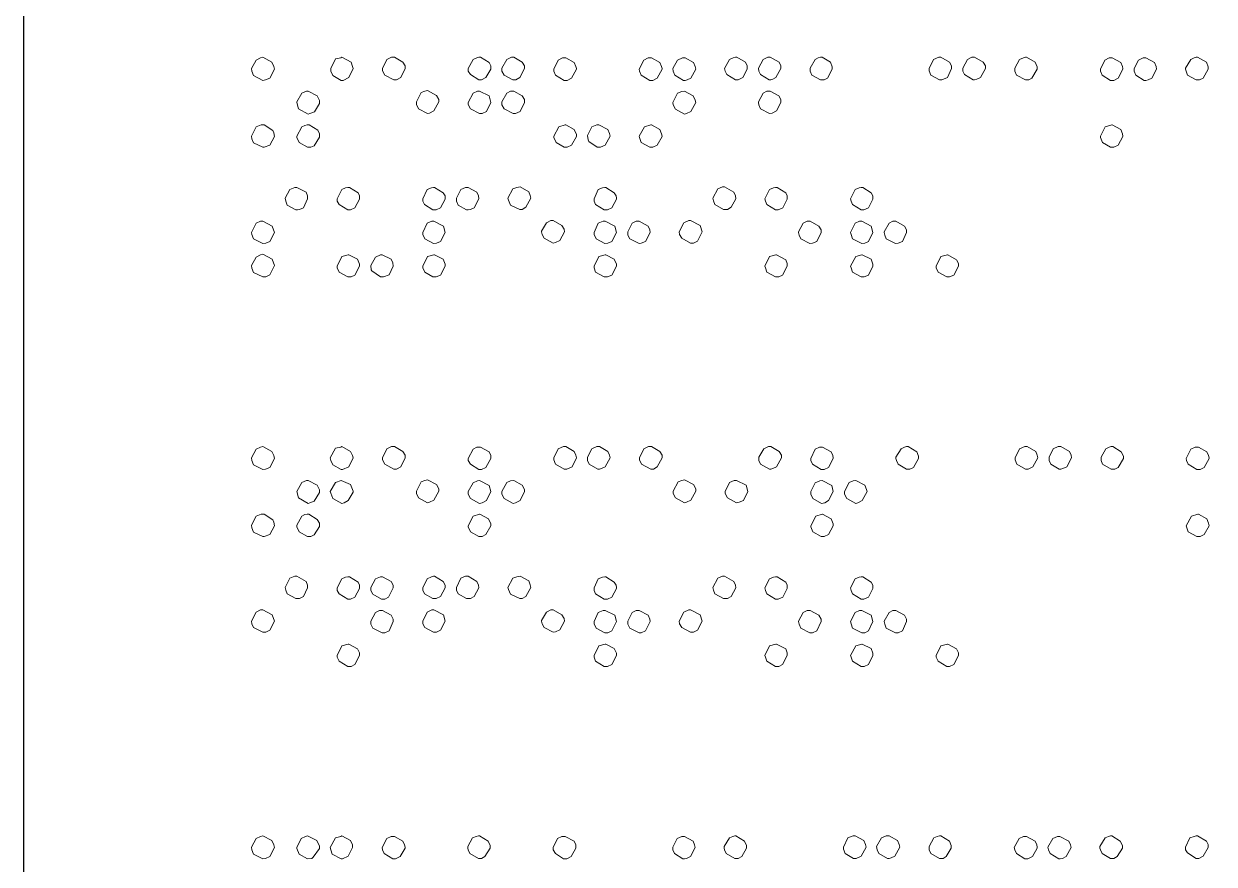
# Model space of a CAD drawing. Header units: millimetres. Extents: x 1761 to 2189, y 1391 to 2004.
# Drawn here: x 1979.1 to 2084.6, y 1467 to 1541.5 of the extents above; entities that cross this region are included whole.
import ezdxf

# ---------------------------------------------------------------- set-up
doc = ezdxf.new("R2010")
doc.units = ezdxf.units.MM

msp = doc.modelspace()

# ---------------------------------------------------------------- linework, layer by layer
msp.add_lwpolyline([(1979.1, 1687.81), (2189.1, 1687.81), (2189.1, 1390.81), (1979.1, 1390.81)], close=True)
at = {"color": 139, "lineweight": 0}
for points in [[(2000.27, 1538.5), (2000.08, 1538.45), (1999.7, 1538.26), (1999.27, 1537.5), (1999.32, 1537.27), (1999.46, 1536.89), (2000.27, 1536.46), (2000.27, 1536.46), (2000.51, 1536.51), (2000.89, 1536.65), (2001.31, 1537.46), (2001.27, 1537.69), (2001.08, 1538.07)], [(2007.29, 1538.5), (2007.2, 1538.45), (2006.72, 1538.36), (2006.3, 1537.5), (2006.3, 1537.27), (2006.49, 1536.89), (2007.24, 1536.46), (2007.39, 1536.46), (2007.91, 1536.7), (2008.29, 1537.5), (2008.24, 1537.69), (2008.1, 1538.07)], [(2011.94, 1538.5), (2011.7, 1538.5), (2011.28, 1538.31), (2010.9, 1537.5), (2010.9, 1537.31), (2011.09, 1536.93), (2011.89, 1536.51), (2012.13, 1536.51), (2012.51, 1536.7), (2012.89, 1537.5), (2012.89, 1537.74), (2012.7, 1538.07)], [(2019.58, 1538.5), (2019.44, 1538.5), (2019.25, 1538.45), (2018.92, 1538.31), (2018.49, 1537.5), (2018.49, 1537.27), (2018.68, 1536.98), (2019.44, 1536.51), (2019.68, 1536.51), (2020.06, 1536.7), (2020.48, 1537.46), (2020.48, 1537.55), (2020.48, 1537.74), (2020.34, 1538.03)], [(2022.52, 1538.5), (2022.33, 1538.5), (2021.91, 1538.31), (2021.48, 1537.55), (2021.48, 1537.27), (2021.67, 1536.93), (2022.43, 1536.51), (2022.57, 1536.51), (2022.71, 1536.51), (2023.05, 1536.7), (2023.47, 1537.5), (2023.47, 1537.74), (2023.28, 1538.07)], [(2027.13, 1538.45), (2027.03, 1538.45), (2026.84, 1538.45), (2026.46, 1538.26), (2026.08, 1537.46), (2026.08, 1537.27), (2026.22, 1536.93), (2026.98, 1536.46), (2027.27, 1536.46), (2027.65, 1536.65), (2028.08, 1537.46), (2028.08, 1537.5), (2028.03, 1537.69), (2027.89, 1538.03)], [(2034.72, 1538.45), (2034.62, 1538.45), (2034.43, 1538.45), (2034.05, 1538.26), (2033.63, 1537.46), (2033.67, 1537.27), (2033.82, 1536.93), (2034.58, 1536.46), (2034.86, 1536.46), (2035.24, 1536.65), (2035.67, 1537.46), (2035.67, 1537.5), (2035.62, 1537.69), (2035.48, 1538.03)], [(2037.71, 1538.45), (2037.47, 1538.45), (2037.04, 1538.26), (2036.62, 1537.5), (2036.66, 1537.27), (2036.81, 1536.93), (2037.57, 1536.46), (2037.71, 1536.46), (2037.9, 1536.51), (2038.23, 1536.65), (2038.66, 1537.46), (2038.61, 1537.69), (2038.47, 1538.03)], [(2042.31, 1538.5), (2042.17, 1538.5), (2041.98, 1538.45), (2041.65, 1538.31), (2041.22, 1537.5), (2041.27, 1537.27), (2041.41, 1536.98), (2042.17, 1536.51), (2042.41, 1536.51), (2042.83, 1536.7), (2043.21, 1537.46), (2043.21, 1537.55), (2043.21, 1537.74), (2043.07, 1538.07)], [(2045.25, 1538.5), (2045.06, 1538.5), (2044.64, 1538.31), (2044.21, 1537.55), (2044.26, 1537.27), (2044.4, 1536.98), (2045.16, 1536.51), (2045.3, 1536.51), (2045.49, 1536.55), (2045.77, 1536.7), (2046.2, 1537.5), (2046.2, 1537.74), (2046.06, 1538.07)], [(2049.71, 1538.5), (2049.85, 1538.5), (2050.61, 1538.07), (2050.76, 1537.65), (2050.76, 1537.46), (2050.33, 1536.65), (2050.04, 1536.51), (2049.85, 1536.51), (2049.85, 1536.51), (2049.71, 1536.51), (2048.95, 1536.93), (2048.81, 1537.27), (2048.81, 1537.46), (2048.81, 1537.46), (2048.81, 1537.55), (2049.24, 1538.31), (2049.52, 1538.45), (2049.71, 1538.5), (2049.71, 1538.5), (2049.71, 1538.5)], [(2060.39, 1538.5), (2060.2, 1538.5), (2059.72, 1538.31), (2059.35, 1537.5), (2059.35, 1537.31), (2059.49, 1536.93), (2060.25, 1536.51), (2060.48, 1536.51), (2060.96, 1536.7), (2061.34, 1537.5), (2061.34, 1537.74), (2061.15, 1538.07)], [(2063.38, 1538.5), (2063.14, 1538.5), (2062.76, 1538.31), (2062.33, 1537.55), (2062.33, 1537.27), (2062.48, 1536.98), (2063.24, 1536.51), (2063.38, 1536.51), (2063.57, 1536.55), (2063.9, 1536.7), (2064.33, 1537.5), (2064.33, 1537.74), (2064.14, 1538.07)], [(2067.89, 1538.5), (2067.98, 1538.5), (2068.74, 1538.07), (2068.93, 1537.65), (2068.93, 1537.46), (2068.46, 1536.65), (2068.17, 1536.51), (2067.98, 1536.51), (2067.98, 1536.51), (2067.89, 1536.51), (2067.08, 1536.93), (2066.94, 1537.27), (2066.94, 1537.46), (2066.94, 1537.46), (2066.94, 1537.55), (2067.36, 1538.31), (2067.7, 1538.45), (2067.89, 1538.5), (2067.89, 1538.5), (2067.89, 1538.5)], [(2075.57, 1538.45), (2075.48, 1538.45), (2075.29, 1538.45), (2074.91, 1538.26), (2074.53, 1537.46), (2074.53, 1537.27), (2074.67, 1536.93), (2075.43, 1536.46), (2075.72, 1536.46), (2076.1, 1536.65), (2076.52, 1537.46), (2076.52, 1537.5), (2076.47, 1537.69), (2076.33, 1538.03)], [(2078.56, 1538.45), (2078.33, 1538.45), (2077.9, 1538.26), (2077.52, 1537.5), (2077.52, 1537.27), (2077.66, 1536.93), (2078.42, 1536.46), (2078.56, 1536.46), (2078.75, 1536.51), (2079.08, 1536.65), (2079.51, 1537.46), (2079.46, 1537.69), (2079.32, 1538.03)], [(2083.02, 1538.5), (2083.12, 1538.5), (2083.92, 1538.07), (2084.07, 1537.65), (2084.07, 1537.46), (2083.64, 1536.65), (2083.31, 1536.51), (2083.12, 1536.51), (2083.12, 1536.51), (2083.02, 1536.51), (2082.26, 1536.93), (2082.12, 1537.27), (2082.07, 1537.46), (2082.07, 1537.46), (2082.07, 1537.55), (2082.55, 1538.31), (2082.83, 1538.45), (2083.02, 1538.5), (2083.02, 1538.5), (2083.02, 1538.5)], [(2004.3, 1535.51), (2004.16, 1535.51), (2003.73, 1535.32), (2003.31, 1534.56), (2003.31, 1534.51), (2003.45, 1533.94), (2004.3, 1533.47), (2004.44, 1533.52), (2004.87, 1533.66), (2005.3, 1534.42), (2005.3, 1534.66), (2005.11, 1535.08)], [(2014.88, 1535.56), (2014.65, 1535.51), (2014.31, 1535.37), (2013.89, 1534.56), (2013.89, 1534.56), (2013.89, 1534.32), (2014.08, 1533.94), (2014.88, 1533.52), (2015.07, 1533.56), (2015.45, 1533.75), (2015.88, 1534.56), (2015.88, 1534.75), (2015.69, 1535.13)], [(2019.49, 1535.51), (2019.3, 1535.51), (2018.92, 1535.32), (2018.49, 1534.51), (2018.49, 1534.32), (2018.68, 1533.94), (2019.49, 1533.52), (2019.72, 1533.52), (2020.1, 1533.71), (2020.48, 1534.51), (2020.34, 1535.08)], [(2022.52, 1535.51), (2022.24, 1535.51), (2021.91, 1535.32), (2021.48, 1534.56), (2021.48, 1534.51), (2021.48, 1534.28), (2021.67, 1533.94), (2022.48, 1533.52), (2022.67, 1533.52), (2023.09, 1533.71), (2023.47, 1534.51), (2023.47, 1534.75), (2023.28, 1535.08)], [(2037.66, 1535.51), (2037.42, 1535.46), (2037.04, 1535.32), (2036.62, 1534.51), (2036.62, 1534.51), (2036.66, 1534.28), (2036.85, 1533.9), (2037.66, 1533.47), (2037.85, 1533.52), (2038.23, 1533.71), (2038.66, 1534.51), (2038.61, 1534.7), (2038.42, 1535.08)], [(2045.25, 1535.51), (2044.97, 1535.51), (2044.64, 1535.32), (2044.21, 1534.56), (2044.21, 1534.51), (2044.26, 1534.28), (2044.4, 1533.94), (2045.2, 1533.52), (2045.44, 1533.56), (2045.82, 1533.75), (2046.2, 1534.51), (2046.2, 1534.75), (2046.01, 1535.08)], [(2000.41, 1532.52), (2000.13, 1532.52), (1999.7, 1532.33), (1999.27, 1531.52), (1999.32, 1531.29), (1999.46, 1530.91), (2000.27, 1530.53), (2000.41, 1530.53), (2000.89, 1530.72), (2001.31, 1531.48), (2001.27, 1531.81), (2001.17, 1532)], [(2004.4, 1532.52), (2004.21, 1532.52), (2004.02, 1532.47), (2003.73, 1532.33), (2003.31, 1531.52), (2003.31, 1531.38), (2003.5, 1530.95), (2004.25, 1530.53), (2004.3, 1530.53), (2004.54, 1530.53), (2004.82, 1530.67), (2005.3, 1531.43), (2005.3, 1531.71), (2005.16, 1532.05)], [(2027.13, 1532.52), (2027.08, 1532.52), (2026.51, 1532.33), (2026.08, 1531.52), (2026.08, 1531.38), (2026.27, 1530.95), (2026.98, 1530.53), (2027.27, 1530.53), (2027.65, 1530.72), (2028.08, 1531.48), (2028.08, 1531.67), (2027.89, 1532.09)], [(2030.07, 1532.52), (2029.88, 1532.52), (2029.45, 1532.33), (2029.07, 1531.57), (2029.12, 1531.19), (2029.17, 1531.05), (2029.93, 1530.53), (2030.21, 1530.53), (2030.64, 1530.72), (2031.06, 1531.52), (2031.02, 1531.76), (2030.87, 1532.09)], [(2034.72, 1532.52), (2034.67, 1532.52), (2034.1, 1532.33), (2033.63, 1531.52), (2033.67, 1531.38), (2033.82, 1530.95), (2034.58, 1530.53), (2034.86, 1530.53), (2035.24, 1530.72), (2035.67, 1531.48), (2035.67, 1531.52), (2035.62, 1531.71), (2035.48, 1532.09)], [(2075.57, 1532.52), (2075.53, 1532.52), (2074.96, 1532.33), (2074.53, 1531.52), (2074.53, 1531.38), (2074.72, 1530.95), (2075.43, 1530.53), (2075.72, 1530.53), (2076.1, 1530.72), (2076.52, 1531.48), (2076.52, 1531.52), (2076.47, 1531.71), (2076.33, 1532.09)], [(2003.31, 1526.97), (2003.12, 1526.97), (2002.69, 1526.78), (2002.26, 1526.02), (2002.31, 1525.74), (2002.45, 1525.4), (2003.21, 1524.98), (2003.35, 1524.98), (2003.54, 1525.02), (2003.88, 1525.17), (2004.25, 1525.97), (2004.25, 1526.21), (2004.11, 1526.54)], [(2007.96, 1526.97), (2007.81, 1526.97), (2007.62, 1526.92), (2007.29, 1526.78), (2006.86, 1525.97), (2006.86, 1525.74), (2007.05, 1525.45), (2007.81, 1524.98), (2008.05, 1524.98), (2008.43, 1525.17), (2008.86, 1525.93), (2008.86, 1526.02), (2008.86, 1526.21), (2008.72, 1526.49)], [(2015.5, 1526.97), (2015.41, 1526.97), (2015.22, 1526.92), (2014.84, 1526.78), (2014.46, 1525.97), (2014.46, 1525.74), (2014.6, 1525.45), (2015.36, 1524.98), (2015.64, 1524.98), (2016.02, 1525.17), (2016.45, 1525.93), (2016.45, 1526.02), (2016.45, 1526.21), (2016.26, 1526.49)], [(2018.49, 1526.97), (2018.25, 1526.97), (2017.83, 1526.78), (2017.45, 1526.02), (2017.45, 1525.74), (2017.59, 1525.4), (2018.35, 1524.98), (2018.49, 1524.98), (2018.68, 1525.02), (2019.01, 1525.17), (2019.44, 1525.97), (2019.39, 1526.21), (2019.25, 1526.54)], [(2023.09, 1527.02), (2022.81, 1526.97), (2022.43, 1526.83), (2022, 1526.02), (2022.05, 1525.83), (2022.24, 1525.4), (2023.05, 1525.02), (2023.28, 1525.02), (2023.61, 1525.21), (2024.04, 1526.02), (2023.99, 1526.26), (2023.85, 1526.59)], [(2030.68, 1526.97), (2030.59, 1526.97), (2030.4, 1526.92), (2030.02, 1526.78), (2029.64, 1525.97), (2029.64, 1525.74), (2029.78, 1525.45), (2030.54, 1524.98), (2030.83, 1524.98), (2031.21, 1525.17), (2031.63, 1525.93), (2031.63, 1526.02), (2031.59, 1526.21), (2031.44, 1526.49)], [(2041.22, 1527.02), (2041.03, 1527.02), (2040.6, 1526.83), (2040.17, 1526.02), (2040.22, 1525.78), (2040.36, 1525.45), (2041.12, 1525.02), (2041.27, 1525.02), (2041.46, 1525.02), (2041.79, 1525.21), (2042.22, 1525.97), (2042.17, 1526.21), (2042.03, 1526.54)], [(2045.87, 1526.97), (2045.73, 1526.97), (2045.54, 1526.92), (2045.2, 1526.78), (2044.78, 1525.97), (2044.83, 1525.74), (2044.97, 1525.45), (2045.73, 1524.98), (2045.96, 1524.98), (2046.39, 1525.17), (2046.77, 1525.93), (2046.77, 1526.02), (2046.77, 1526.21), (2046.63, 1526.49)], [(2053.46, 1526.97), (2053.32, 1526.97), (2053.13, 1526.92), (2052.8, 1526.78), (2052.37, 1525.97), (2052.42, 1525.74), (2052.56, 1525.45), (2053.32, 1524.98), (2053.56, 1524.98), (2053.98, 1525.17), (2054.36, 1525.93), (2054.36, 1526.02), (2054.36, 1526.21), (2054.22, 1526.49)], [(2000.27, 1523.98), (2000.08, 1523.98), (1999.7, 1523.79), (1999.27, 1522.98), (1999.32, 1522.79), (1999.46, 1522.41), (2000.27, 1521.99), (2000.55, 1522.03), (2000.89, 1522.18), (2001.31, 1522.98), (2001.12, 1523.55)], [(2015.45, 1523.98), (2015.26, 1523.98), (2014.84, 1523.79), (2014.46, 1522.98), (2014.46, 1522.79), (2014.65, 1522.41), (2015.41, 1521.99), (2015.69, 1522.03), (2016.02, 1522.18), (2016.45, 1522.98), (2016.31, 1523.55)], [(2026.03, 1524.03), (2025.8, 1524.03), (2025.42, 1523.84), (2024.99, 1523.08), (2024.99, 1523.03), (2025.04, 1522.79), (2025.23, 1522.46), (2026.03, 1522.03), (2026.22, 1522.08), (2026.6, 1522.27), (2027.03, 1523.03), (2026.98, 1523.27), (2026.79, 1523.6)], [(2030.64, 1523.98), (2030.45, 1523.98), (2030.02, 1523.79), (2029.64, 1522.98), (2029.64, 1522.79), (2029.83, 1522.41), (2030.59, 1521.99), (2030.87, 1522.03), (2031.21, 1522.18), (2031.63, 1522.98), (2031.49, 1523.55)], [(2033.63, 1523.98), (2033.39, 1523.98), (2033.01, 1523.79), (2032.63, 1523.03), (2032.63, 1522.98), (2032.63, 1522.75), (2032.82, 1522.41), (2033.63, 1521.99), (2033.82, 1522.03), (2034.2, 1522.18), (2034.62, 1522.98), (2034.58, 1523.22), (2034.43, 1523.55)], [(2038.18, 1524.03), (2038.04, 1524.03), (2037.61, 1523.84), (2037.19, 1523.03), (2037.23, 1522.79), (2037.42, 1522.46), (2038.18, 1522.03), (2038.47, 1522.03), (2038.8, 1522.22), (2039.23, 1523.03), (2039.04, 1523.6)], [(2048.81, 1523.98), (2048.53, 1523.98), (2048.19, 1523.79), (2047.77, 1523.03), (2047.77, 1522.98), (2047.81, 1522.75), (2047.96, 1522.41), (2048.76, 1521.99), (2049, 1522.03), (2049.38, 1522.18), (2049.76, 1522.98), (2049.76, 1523.22), (2049.57, 1523.55)], [(2053.37, 1523.98), (2053.18, 1523.98), (2052.8, 1523.79), (2052.37, 1522.98), (2052.42, 1522.79), (2052.56, 1522.41), (2053.37, 1521.99), (2053.65, 1522.03), (2053.98, 1522.18), (2054.36, 1522.98), (2054.22, 1523.55)], [(2056.4, 1523.98), (2056.12, 1523.98), (2055.79, 1523.79), (2055.36, 1523.03), (2055.36, 1522.98), (2055.41, 1522.75), (2055.55, 1522.41), (2056.36, 1521.99), (2056.59, 1522.03), (2056.97, 1522.18), (2057.35, 1522.98), (2057.35, 1523.22), (2057.16, 1523.55)], [(2000.27, 1521.04), (2000.08, 1520.99), (1999.7, 1520.8), (1999.27, 1520.04), (1999.32, 1519.8), (1999.46, 1519.42), (2000.27, 1519.04), (2000.55, 1519.04), (2000.89, 1519.23), (2001.31, 1520.04), (2001.12, 1520.61)], [(2007.91, 1520.99), (2007.86, 1520.99), (2007.29, 1520.85), (2006.86, 1519.99), (2006.86, 1519.85), (2007.05, 1519.47), (2007.81, 1519.04), (2008.1, 1519.04), (2008.43, 1519.19), (2008.86, 1519.99), (2008.86, 1520.18), (2008.67, 1520.61)], [(2010.85, 1520.99), (2010.71, 1520.99), (2010.28, 1520.8), (2009.85, 1520.04), (2009.9, 1519.66), (2009.95, 1519.57), (2010.71, 1519.04), (2010.99, 1519.04), (2011.47, 1519.23), (2011.85, 1519.99), (2011.8, 1520.28), (2011.66, 1520.61)], [(2015.5, 1520.99), (2015.45, 1520.99), (2014.88, 1520.85), (2014.46, 1519.99), (2014.46, 1519.85), (2014.65, 1519.47), (2015.36, 1519.04), (2015.64, 1519.04), (2016.02, 1519.19), (2016.45, 1519.99), (2016.45, 1520.18), (2016.26, 1520.61)], [(2030.68, 1520.99), (2030.64, 1520.99), (2030.07, 1520.85), (2029.64, 1519.99), (2029.64, 1519.85), (2029.78, 1519.47), (2030.54, 1519.04), (2030.83, 1519.04), (2031.21, 1519.19), (2031.63, 1519.99), (2031.63, 1520.18), (2031.44, 1520.61)], [(2045.82, 1520.99), (2045.77, 1520.99), (2045.2, 1520.85), (2044.78, 1519.99), (2044.83, 1519.85), (2044.97, 1519.47), (2045.73, 1519.04), (2046.01, 1519.04), (2046.34, 1519.19), (2046.77, 1519.99), (2046.77, 1519.99), (2046.77, 1520.23), (2046.63, 1520.56)], [(2053.41, 1520.99), (2053.37, 1520.99), (2052.84, 1520.85), (2052.37, 1519.99), (2052.42, 1519.85), (2052.56, 1519.47), (2053.32, 1519.04), (2053.6, 1519.04), (2053.98, 1519.19), (2054.36, 1519.99), (2054.36, 1520.18), (2054.22, 1520.61)], [(2060.96, 1520.99), (2061.01, 1520.99), (2061.76, 1520.56), (2061.95, 1520.23), (2061.95, 1519.99), (2061.95, 1519.99), (2061.95, 1519.99), (2061.53, 1519.19), (2061.15, 1519.04), (2060.91, 1519.04), (2060.15, 1519.47), (2059.96, 1519.85), (2059.96, 1519.99), (2059.96, 1519.99), (2060.39, 1520.85), (2060.96, 1520.99), (2060.96, 1520.99)], [(2000.27, 1504), (2000.08, 1503.96), (1999.7, 1503.77), (1999.27, 1503.01), (1999.32, 1502.77), (1999.46, 1502.39), (2000.27, 1501.96), (2000.27, 1501.96), (2000.51, 1502.01), (2000.89, 1502.15), (2001.31, 1502.96), (2001.27, 1503.2), (2001.08, 1503.58)], [(2007.29, 1504), (2007.2, 1503.96), (2006.72, 1503.86), (2006.25, 1503.01), (2006.3, 1502.77), (2006.49, 1502.39), (2007.24, 1501.96), (2007.34, 1501.96), (2007.91, 1502.2), (2008.29, 1503.01), (2008.24, 1503.2), (2008.05, 1503.58)], [(2011.94, 1504), (2011.7, 1504), (2011.28, 1503.81), (2010.9, 1503.01), (2010.9, 1502.82), (2011.09, 1502.44), (2011.89, 1502.01), (2012.13, 1502.01), (2012.51, 1502.2), (2012.89, 1503.01), (2012.89, 1503.24), (2012.7, 1503.58)], [(2019.58, 1503.96), (2019.44, 1503.96), (2019.25, 1503.96), (2018.92, 1503.77), (2018.49, 1502.96), (2018.49, 1502.77), (2018.68, 1502.44), (2019.44, 1501.96), (2019.68, 1501.96), (2020.06, 1502.15), (2020.48, 1502.96), (2020.48, 1503.01), (2020.48, 1503.2), (2020.34, 1503.53)], [(2027.13, 1504), (2026.94, 1504), (2026.46, 1503.81), (2026.08, 1503.01), (2026.08, 1502.82), (2026.22, 1502.44), (2026.98, 1502.01), (2027.22, 1502.01), (2027.7, 1502.2), (2028.08, 1503.01), (2028.03, 1503.24), (2027.89, 1503.58)], [(2030.12, 1504), (2029.88, 1504), (2029.45, 1503.81), (2029.07, 1503.05), (2029.07, 1502.77), (2029.21, 1502.44), (2029.97, 1502.01), (2030.12, 1502.01), (2030.31, 1502.06), (2030.64, 1502.2), (2031.06, 1503.01), (2031.02, 1503.24), (2030.87, 1503.58)], [(2034.72, 1504), (2034.48, 1504), (2034.05, 1503.81), (2033.67, 1503.01), (2033.67, 1502.82), (2033.86, 1502.44), (2034.67, 1502.01), (2034.91, 1502.01), (2035.24, 1502.2), (2035.67, 1503.01), (2035.67, 1503.24), (2035.48, 1503.58)], [(2045.3, 1504), (2045.11, 1504), (2044.68, 1503.81), (2044.26, 1503.05), (2044.26, 1502.77), (2044.4, 1502.44), (2045.2, 1502.01), (2045.3, 1502.01), (2045.49, 1502.06), (2045.82, 1502.2), (2046.25, 1503.01), (2046.25, 1503.24), (2046.06, 1503.58)], [(2049.9, 1503.96), (2049.81, 1503.96), (2049.62, 1503.96), (2049.24, 1503.77), (2048.86, 1502.96), (2048.86, 1502.77), (2049, 1502.44), (2049.76, 1501.96), (2050.04, 1501.96), (2050.42, 1502.15), (2050.85, 1502.96), (2050.85, 1503.01), (2050.8, 1503.2), (2050.66, 1503.53)], [(2057.35, 1504), (2057.49, 1504), (2058.25, 1503.53), (2058.4, 1503.15), (2058.4, 1502.96), (2057.97, 1502.15), (2057.64, 1502.01), (2057.49, 1502.01), (2057.49, 1502.01), (2057.35, 1502.01), (2056.59, 1502.44), (2056.45, 1502.77), (2056.4, 1502.96), (2056.4, 1502.96), (2056.4, 1503.05), (2056.88, 1503.81), (2057.16, 1503.96), (2057.35, 1504), (2057.35, 1504), (2057.35, 1504)], [(2068.03, 1504), (2067.84, 1504), (2067.36, 1503.81), (2066.98, 1503.01), (2066.98, 1502.82), (2067.13, 1502.44), (2067.89, 1502.01), (2068.12, 1502.01), (2068.55, 1502.2), (2068.98, 1503.01), (2068.93, 1503.24), (2068.79, 1503.58)], [(2071.02, 1504), (2070.78, 1504), (2070.35, 1503.81), (2069.97, 1503.05), (2069.97, 1502.77), (2070.12, 1502.44), (2070.88, 1502.01), (2071.02, 1502.01), (2071.21, 1502.06), (2071.54, 1502.2), (2071.97, 1503.01), (2071.92, 1503.24), (2071.78, 1503.58)], [(2075.48, 1504), (2075.62, 1504), (2076.38, 1503.53), (2076.57, 1503.15), (2076.57, 1502.96), (2076.1, 1502.15), (2075.81, 1502.01), (2075.62, 1502.01), (2075.62, 1502.01), (2075.48, 1502.01), (2074.72, 1502.44), (2074.58, 1502.77), (2074.58, 1502.96), (2074.58, 1502.96), (2074.58, 1503.05), (2075, 1503.81), (2075.29, 1503.96), (2075.48, 1504), (2075.48, 1504), (2075.48, 1504)], [(2083.21, 1503.96), (2083.12, 1503.96), (2082.93, 1503.96), (2082.55, 1503.77), (2082.12, 1502.96), (2082.17, 1502.77), (2082.31, 1502.44), (2083.07, 1501.96), (2083.36, 1501.96), (2083.73, 1502.15), (2084.16, 1502.96), (2084.16, 1503.01), (2084.11, 1503.2), (2083.97, 1503.53)], [(2004.3, 1501.01), (2004.16, 1501.01), (2003.73, 1500.82), (2003.31, 1500.02), (2003.31, 1500.02), (2003.45, 1499.45), (2004.3, 1498.97), (2004.44, 1499.02), (2004.82, 1499.16), (2005.3, 1499.92), (2005.3, 1500.16), (2005.11, 1500.59)], [(2007.24, 1501.01), (2006.72, 1500.82), (2006.25, 1500.02), (2006.3, 1499.87), (2006.49, 1499.4), (2007.29, 1498.97), (2007.48, 1499.02), (2007.86, 1499.21), (2008.29, 1499.97), (2008.29, 1500.06), (2008.05, 1500.63)], [(2014.88, 1501.06), (2014.65, 1501.01), (2014.31, 1500.87), (2013.89, 1500.06), (2013.89, 1500.06), (2013.89, 1499.83), (2014.08, 1499.45), (2014.88, 1499.02), (2015.07, 1499.07), (2015.45, 1499.26), (2015.88, 1500.06), (2015.88, 1500.25), (2015.69, 1500.63)], [(2019.49, 1501.01), (2019.3, 1500.97), (2018.92, 1500.78), (2018.49, 1500.02), (2018.49, 1499.78), (2018.68, 1499.4), (2019.49, 1498.97), (2019.72, 1499.02), (2020.1, 1499.21), (2020.48, 1500.02), (2020.34, 1500.54)], [(2022.52, 1501.01), (2022.24, 1500.97), (2021.91, 1500.82), (2021.48, 1500.02), (2021.48, 1500.02), (2021.48, 1499.78), (2021.67, 1499.4), (2022.48, 1498.97), (2022.67, 1499.02), (2023.09, 1499.21), (2023.47, 1500.02), (2023.47, 1500.21), (2023.28, 1500.59)], [(2037.66, 1501.06), (2037.42, 1501.01), (2037.09, 1500.87), (2036.66, 1500.06), (2036.66, 1500.06), (2036.66, 1499.83), (2036.85, 1499.45), (2037.66, 1499.02), (2037.85, 1499.07), (2038.23, 1499.26), (2038.66, 1500.06), (2038.66, 1500.25), (2038.47, 1500.63)], [(2042.26, 1501.01), (2042.07, 1501.01), (2041.65, 1500.82), (2041.27, 1500.02), (2041.27, 1499.83), (2041.46, 1499.45), (2042.26, 1499.02), (2042.5, 1499.07), (2042.88, 1499.21), (2043.26, 1500.02), (2043.12, 1500.59)], [(2049.85, 1501.01), (2049.67, 1500.97), (2049.24, 1500.78), (2048.86, 1500.02), (2048.86, 1499.78), (2049.05, 1499.4), (2049.81, 1498.97), (2050.09, 1499.02), (2050.42, 1499.21), (2050.85, 1500.02), (2050.71, 1500.54)], [(2052.84, 1501.01), (2052.61, 1500.97), (2052.27, 1500.82), (2051.85, 1500.02), (2051.85, 1500.02), (2051.85, 1499.78), (2052.04, 1499.4), (2052.84, 1498.97), (2053.03, 1499.02), (2053.41, 1499.21), (2053.84, 1500.02), (2053.79, 1500.21), (2053.65, 1500.59)], [(2000.41, 1498.02), (2000.13, 1498.02), (1999.7, 1497.83), (1999.27, 1497.03), (1999.32, 1496.79), (1999.46, 1496.41), (2000.27, 1496.03), (2000.41, 1496.03), (2000.89, 1496.22), (2001.31, 1496.98), (2001.27, 1497.31), (2001.17, 1497.5)], [(2004.35, 1498.02), (2004.21, 1498.02), (2004.02, 1497.98), (2003.73, 1497.83), (2003.31, 1497.03), (2003.31, 1496.89), (2003.5, 1496.46), (2004.25, 1496.03), (2004.3, 1496.03), (2004.54, 1496.03), (2004.82, 1496.17), (2005.3, 1496.93), (2005.3, 1497.22), (2005.11, 1497.55)], [(2019.53, 1498.02), (2019.49, 1498.02), (2018.92, 1497.83), (2018.49, 1496.98), (2018.49, 1496.89), (2018.68, 1496.46), (2019.44, 1496.03), (2019.72, 1496.03), (2020.06, 1496.22), (2020.48, 1496.98), (2020.48, 1497.17), (2020.29, 1497.6)], [(2049.9, 1498.02), (2049.85, 1498.02), (2049.29, 1497.83), (2048.86, 1496.98), (2048.86, 1496.89), (2049.05, 1496.46), (2049.76, 1496.03), (2050.04, 1496.03), (2050.42, 1496.22), (2050.85, 1496.98), (2050.85, 1497.17), (2050.66, 1497.6)], [(2083.21, 1498.02), (2083.17, 1498.02), (2082.6, 1497.83), (2082.12, 1496.98), (2082.17, 1496.89), (2082.31, 1496.46), (2083.07, 1496.03), (2083.36, 1496.03), (2083.73, 1496.22), (2084.16, 1496.98), (2084.16, 1496.98), (2084.11, 1497.22), (2083.97, 1497.6)], [(2003.31, 1492.52), (2003.12, 1492.52), (2002.69, 1492.33), (2002.26, 1491.52), (2002.31, 1491.29), (2002.45, 1490.95), (2003.21, 1490.53), (2003.35, 1490.53), (2003.54, 1490.53), (2003.88, 1490.72), (2004.25, 1491.48), (2004.25, 1491.71), (2004.11, 1492.05)], [(2007.96, 1492.47), (2007.81, 1492.47), (2007.62, 1492.43), (2007.29, 1492.28), (2006.86, 1491.48), (2006.86, 1491.24), (2007.05, 1490.95), (2007.81, 1490.48), (2008.05, 1490.48), (2008.43, 1490.67), (2008.86, 1491.43), (2008.86, 1491.52), (2008.86, 1491.71), (2008.72, 1492)], [(2010.9, 1492.47), (2010.71, 1492.47), (2010.28, 1492.28), (2009.85, 1491.52), (2009.85, 1491.24), (2010.04, 1490.91), (2010.8, 1490.48), (2010.95, 1490.48), (2011.09, 1490.48), (2011.42, 1490.67), (2011.85, 1491.48), (2011.85, 1491.71), (2011.66, 1492.05)], [(2015.5, 1492.52), (2015.41, 1492.52), (2015.22, 1492.47), (2014.84, 1492.28), (2014.46, 1491.48), (2014.46, 1491.29), (2014.6, 1490.95), (2015.36, 1490.53), (2015.64, 1490.53), (2016.02, 1490.72), (2016.45, 1491.48), (2016.45, 1491.52), (2016.45, 1491.71), (2016.26, 1492.05)], [(2018.49, 1492.52), (2018.25, 1492.52), (2017.83, 1492.33), (2017.45, 1491.52), (2017.45, 1491.29), (2017.59, 1490.95), (2018.35, 1490.53), (2018.49, 1490.53), (2018.68, 1490.53), (2019.01, 1490.72), (2019.44, 1491.48), (2019.39, 1491.71), (2019.25, 1492.05)], [(2023.09, 1492.52), (2022.81, 1492.47), (2022.43, 1492.33), (2022, 1491.52), (2022.05, 1491.33), (2022.24, 1490.91), (2023.05, 1490.53), (2023.28, 1490.53), (2023.61, 1490.72), (2024.04, 1491.52), (2023.99, 1491.76), (2023.85, 1492.09)], [(2030.68, 1492.47), (2030.59, 1492.47), (2030.4, 1492.43), (2030.02, 1492.28), (2029.64, 1491.48), (2029.64, 1491.24), (2029.78, 1490.95), (2030.54, 1490.48), (2030.83, 1490.48), (2031.21, 1490.67), (2031.63, 1491.43), (2031.63, 1491.52), (2031.59, 1491.71), (2031.44, 1492)], [(2041.22, 1492.52), (2041.03, 1492.52), (2040.6, 1492.33), (2040.17, 1491.52), (2040.22, 1491.29), (2040.36, 1490.95), (2041.12, 1490.53), (2041.27, 1490.53), (2041.46, 1490.53), (2041.79, 1490.72), (2042.22, 1491.48), (2042.17, 1491.71), (2042.03, 1492.05)], [(2045.87, 1492.47), (2045.73, 1492.47), (2045.54, 1492.43), (2045.2, 1492.28), (2044.78, 1491.48), (2044.83, 1491.24), (2044.97, 1490.95), (2045.73, 1490.48), (2045.96, 1490.48), (2046.39, 1490.67), (2046.77, 1491.43), (2046.77, 1491.52), (2046.77, 1491.71), (2046.63, 1492)], [(2053.46, 1492.47), (2053.32, 1492.47), (2053.13, 1492.43), (2052.8, 1492.28), (2052.37, 1491.48), (2052.42, 1491.24), (2052.56, 1490.95), (2053.32, 1490.48), (2053.56, 1490.48), (2053.98, 1490.67), (2054.36, 1491.43), (2054.36, 1491.52), (2054.36, 1491.71), (2054.22, 1492)], [(2000.27, 1489.53), (2000.08, 1489.53), (1999.7, 1489.34), (1999.27, 1488.53), (1999.32, 1488.3), (1999.46, 1487.96), (2000.27, 1487.54), (2000.55, 1487.54), (2000.89, 1487.73), (2001.31, 1488.53), (2001.12, 1489.1)], [(2010.9, 1489.48), (2010.61, 1489.48), (2010.28, 1489.29), (2009.85, 1488.53), (2009.85, 1488.49), (2009.85, 1488.25), (2010.04, 1487.92), (2010.85, 1487.49), (2011.09, 1487.49), (2011.47, 1487.68), (2011.85, 1488.49), (2011.85, 1488.72), (2011.66, 1489.06)], [(2015.45, 1489.53), (2015.26, 1489.53), (2014.84, 1489.34), (2014.46, 1488.53), (2014.46, 1488.3), (2014.65, 1487.96), (2015.41, 1487.54), (2015.69, 1487.54), (2016.02, 1487.73), (2016.45, 1488.53), (2016.31, 1489.1)], [(2026.03, 1489.53), (2025.8, 1489.53), (2025.42, 1489.34), (2024.99, 1488.58), (2024.99, 1488.53), (2025.04, 1488.3), (2025.23, 1487.96), (2026.03, 1487.54), (2026.22, 1487.59), (2026.6, 1487.77), (2027.03, 1488.53), (2026.98, 1488.77), (2026.79, 1489.1)], [(2030.64, 1489.48), (2030.45, 1489.48), (2030.02, 1489.29), (2029.64, 1488.49), (2029.64, 1488.3), (2029.83, 1487.92), (2030.59, 1487.49), (2030.87, 1487.49), (2031.21, 1487.68), (2031.63, 1488.49), (2031.49, 1489.06)], [(2033.63, 1489.48), (2033.39, 1489.48), (2033.01, 1489.29), (2032.63, 1488.53), (2032.63, 1488.49), (2032.63, 1488.25), (2032.82, 1487.92), (2033.63, 1487.49), (2033.82, 1487.49), (2034.2, 1487.68), (2034.62, 1488.49), (2034.58, 1488.72), (2034.43, 1489.06)], [(2038.18, 1489.53), (2038.04, 1489.53), (2037.61, 1489.34), (2037.19, 1488.53), (2037.23, 1488.3), (2037.42, 1487.96), (2038.18, 1487.54), (2038.47, 1487.54), (2038.8, 1487.73), (2039.23, 1488.53), (2039.04, 1489.1)], [(2048.81, 1489.48), (2048.53, 1489.48), (2048.19, 1489.29), (2047.77, 1488.53), (2047.77, 1488.49), (2047.81, 1488.25), (2047.96, 1487.92), (2048.76, 1487.49), (2049, 1487.49), (2049.38, 1487.68), (2049.76, 1488.49), (2049.76, 1488.72), (2049.57, 1489.06)], [(2053.37, 1489.48), (2053.18, 1489.48), (2052.8, 1489.29), (2052.37, 1488.49), (2052.42, 1488.3), (2052.56, 1487.92), (2053.37, 1487.49), (2053.65, 1487.49), (2053.98, 1487.68), (2054.36, 1488.49), (2054.22, 1489.06)], [(2056.4, 1489.48), (2056.12, 1489.48), (2055.79, 1489.29), (2055.36, 1488.53), (2055.36, 1488.49), (2055.41, 1488.25), (2055.55, 1487.92), (2056.36, 1487.49), (2056.59, 1487.49), (2056.97, 1487.68), (2057.35, 1488.49), (2057.35, 1488.72), (2057.16, 1489.06)], [(2007.91, 1486.49), (2007.86, 1486.49), (2007.29, 1486.35), (2006.86, 1485.5), (2006.86, 1485.35), (2007.05, 1484.98), (2007.81, 1484.5), (2008.1, 1484.5), (2008.43, 1484.69), (2008.86, 1485.5), (2008.86, 1485.5), (2008.86, 1485.73), (2008.67, 1486.07)], [(2030.68, 1486.49), (2030.64, 1486.49), (2030.07, 1486.35), (2029.64, 1485.5), (2029.64, 1485.35), (2029.78, 1484.98), (2030.54, 1484.5), (2030.83, 1484.5), (2031.21, 1484.69), (2031.63, 1485.5), (2031.63, 1485.69), (2031.44, 1486.11)], [(2045.82, 1486.49), (2045.77, 1486.49), (2045.2, 1486.35), (2044.78, 1485.5), (2044.83, 1485.35), (2044.97, 1484.98), (2045.73, 1484.5), (2046.01, 1484.5), (2046.34, 1484.69), (2046.77, 1485.5), (2046.77, 1485.5), (2046.77, 1485.73), (2046.63, 1486.07)], [(2053.41, 1486.49), (2053.37, 1486.49), (2052.84, 1486.35), (2052.37, 1485.5), (2052.42, 1485.35), (2052.56, 1484.98), (2053.32, 1484.5), (2053.6, 1484.5), (2053.98, 1484.69), (2054.36, 1485.5), (2054.36, 1485.69), (2054.22, 1486.11)], [(2060.96, 1486.49), (2061.01, 1486.49), (2061.76, 1486.07), (2061.95, 1485.73), (2061.95, 1485.5), (2061.95, 1485.5), (2061.95, 1485.5), (2061.53, 1484.69), (2061.15, 1484.5), (2060.91, 1484.5), (2060.15, 1484.98), (2059.96, 1485.35), (2059.96, 1485.5), (2059.96, 1485.5), (2060.39, 1486.35), (2060.96, 1486.49), (2060.96, 1486.49)], [(2000.27, 1469.51), (2000.08, 1469.46), (1999.7, 1469.27), (1999.27, 1468.51), (1999.32, 1468.27), (1999.46, 1467.89), (2000.27, 1467.47), (2000.27, 1467.47), (2000.51, 1467.51), (2000.89, 1467.66), (2001.31, 1468.46), (2001.27, 1468.7), (2001.08, 1469.08)], [(2004.25, 1469.51), (2004.07, 1469.46), (2003.69, 1469.27), (2003.31, 1468.46), (2003.31, 1468.37), (2003.5, 1467.89), (2004.25, 1467.47), (2004.63, 1467.51), (2004.73, 1467.61), (2005.3, 1468.37), (2005.3, 1468.6), (2005.06, 1469.08)], [(2007.29, 1469.51), (2007.2, 1469.46), (2006.72, 1469.32), (2006.25, 1468.46), (2006.3, 1468.27), (2006.44, 1467.89), (2007.24, 1467.47), (2007.34, 1467.47), (2007.86, 1467.7), (2008.24, 1468.46), (2008.24, 1468.7), (2008.05, 1469.08)], [(2011.94, 1469.46), (2011.8, 1469.46), (2011.66, 1469.46), (2011.28, 1469.27), (2010.85, 1468.46), (2010.9, 1468.27), (2011.04, 1467.94), (2011.8, 1467.47), (2012.04, 1467.47), (2012.46, 1467.66), (2012.89, 1468.42), (2012.89, 1468.51), (2012.84, 1468.7), (2012.7, 1469.03)], [(2019.39, 1469.51), (2019.49, 1469.51), (2020.25, 1469.03), (2020.44, 1468.65), (2020.44, 1468.42), (2019.96, 1467.66), (2019.68, 1467.51), (2019.49, 1467.51), (2019.49, 1467.51), (2019.39, 1467.51), (2018.63, 1467.94), (2018.49, 1468.27), (2018.44, 1468.42), (2018.44, 1468.42), (2018.44, 1468.56), (2018.87, 1469.32), (2019.2, 1469.46), (2019.39, 1469.51), (2019.39, 1469.51), (2019.39, 1469.51)], [(2027.08, 1469.46), (2026.98, 1469.46), (2026.79, 1469.46), (2026.41, 1469.27), (2026.03, 1468.46), (2026.03, 1468.27), (2026.22, 1467.94), (2026.94, 1467.47), (2027.22, 1467.47), (2027.6, 1467.66), (2028.03, 1468.42), (2028.03, 1468.51), (2028.03, 1468.7), (2027.89, 1469.03)], [(2037.66, 1469.46), (2037.42, 1469.46), (2037, 1469.27), (2036.62, 1468.51), (2036.62, 1468.27), (2036.76, 1467.94), (2037.52, 1467.47), (2037.66, 1467.47), (2037.85, 1467.51), (2038.18, 1467.66), (2038.61, 1468.46), (2038.56, 1468.7), (2038.42, 1469.03)], [(2042.12, 1469.51), (2042.22, 1469.51), (2042.97, 1469.03), (2043.16, 1468.65), (2043.16, 1468.42), (2042.74, 1467.66), (2042.41, 1467.51), (2042.22, 1467.51), (2042.22, 1467.51), (2042.12, 1467.51), (2041.36, 1467.94), (2041.22, 1468.27), (2041.17, 1468.42), (2041.17, 1468.42), (2041.17, 1468.56), (2041.65, 1469.32), (2041.93, 1469.46), (2042.12, 1469.51), (2042.12, 1469.51), (2042.12, 1469.51)], [(2052.8, 1469.51), (2052.61, 1469.51), (2052.13, 1469.32), (2051.75, 1468.51), (2051.75, 1468.32), (2051.9, 1467.94), (2052.65, 1467.51), (2052.89, 1467.51), (2053.32, 1467.7), (2053.75, 1468.51), (2053.7, 1468.75), (2053.56, 1469.08)], [(2055.79, 1469.51), (2055.55, 1469.51), (2055.12, 1469.32), (2054.69, 1468.56), (2054.74, 1468.27), (2054.88, 1467.94), (2055.64, 1467.51), (2055.79, 1467.51), (2055.98, 1467.56), (2056.31, 1467.7), (2056.74, 1468.51), (2056.69, 1468.75), (2056.55, 1469.08)], [(2060.25, 1469.51), (2060.39, 1469.51), (2061.15, 1469.03), (2061.29, 1468.65), (2061.29, 1468.42), (2060.86, 1467.66), (2060.58, 1467.51), (2060.39, 1467.51), (2060.39, 1467.51), (2060.25, 1467.51), (2059.49, 1467.94), (2059.35, 1468.27), (2059.35, 1468.42), (2059.35, 1468.42), (2059.35, 1468.56), (2059.77, 1469.32), (2060.06, 1469.46), (2060.25, 1469.51), (2060.25, 1469.51), (2060.25, 1469.51)], [(2067.98, 1469.46), (2067.89, 1469.46), (2067.7, 1469.46), (2067.32, 1469.27), (2066.89, 1468.46), (2066.94, 1468.27), (2067.08, 1467.94), (2067.84, 1467.47), (2068.08, 1467.47), (2068.5, 1467.66), (2068.93, 1468.42), (2068.93, 1468.51), (2068.88, 1468.7), (2068.74, 1469.03)], [(2070.92, 1469.46), (2070.73, 1469.46), (2070.31, 1469.27), (2069.88, 1468.51), (2069.93, 1468.27), (2070.07, 1467.94), (2070.83, 1467.47), (2070.97, 1467.47), (2071.16, 1467.51), (2071.49, 1467.66), (2071.92, 1468.46), (2071.87, 1468.7), (2071.73, 1469.03)], [(2075.43, 1469.51), (2075.53, 1469.51), (2076.28, 1469.03), (2076.47, 1468.65), (2076.47, 1468.42), (2076, 1467.66), (2075.72, 1467.51), (2075.53, 1467.51), (2075.53, 1467.51), (2075.43, 1467.51), (2074.67, 1467.94), (2074.53, 1468.27), (2074.48, 1468.42), (2074.48, 1468.42), (2074.48, 1468.56), (2074.96, 1469.32), (2075.24, 1469.46), (2075.43, 1469.51), (2075.43, 1469.51), (2075.43, 1469.51)], [(2083.12, 1469.51), (2083.02, 1469.51), (2082.83, 1469.46), (2082.45, 1469.32), (2082.07, 1468.51), (2082.07, 1468.27), (2082.26, 1467.99), (2083.02, 1467.51), (2083.26, 1467.51), (2083.64, 1467.7), (2084.07, 1468.46), (2084.07, 1468.56), (2084.07, 1468.75), (2083.92, 1469.03)]]:
    msp.add_lwpolyline(points, close=True, dxfattribs=at)

doc.saveas('drawing.dxf')
